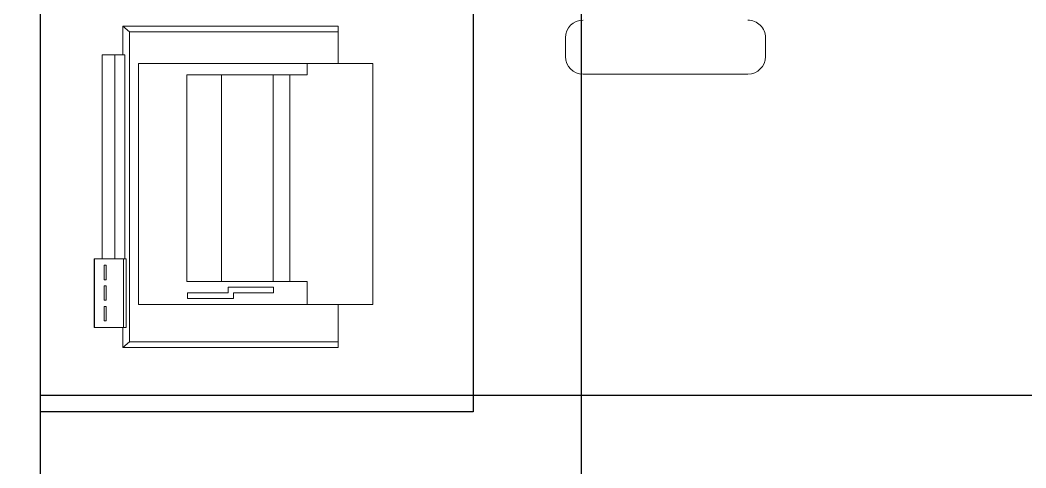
# Model space of a CAD drawing. Extents: x -12260 to 57327, y -29287 to 19916.
# Drawn here: x 19193 to 20308, y 2567 to 3064 of the extents above; entities that cross this region are included whole.
import ezdxf

# ---------------------------------------------------------------- set-up
doc = ezdxf.new("R2010")
doc.units = 0
doc.header["$LTSCALE"] = 0.25
doc.linetypes.add('DASHDOT', pattern=[25.4, 12.7, -6.35, 0, -6.35])
doc.layers.add('01-First Floor$0$FALSE CEILING', color=251, linetype='Continuous')
for name, color, linetype, lineweight in [('01-First Floor$0$LOADING', 253, 'Continuous', 5), ('01-First Floor$0$Walls', 251, 'Continuous', 5), ('E-LITE-CLNG-CNDT', 6, 'DASHDOT', 35)]:
    doc.layers.add(name, color=color, linetype=linetype, lineweight=lineweight)

# ---------------------------------------------------------------- blocks, each defined once
blk = doc.blocks.new('01-First Floor$0$ME19011A-P')
for p, q in [((-0.425, 0), (0.425, 0)), ((-0.425, 0), (-0.425, -0.015)), ((0.425, 0), (0.425, -0.015)), ((-0.425, -0.015), (0.425, -0.015)), ((-0.3675, -0.0198), (-0.2325, -0.0198)), ((-0.3675, -0.0198), (-0.3675, -0.0399)), ((-0.36, -0.015), (-0.36, -0.0198)), ((-0.24, -0.015), (-0.24, -0.0198)), ((-0.2325, -0.0198), (-0.2325, -0.0399)), ((-0.15, -0.015), (-0.15, -0.04)), ((0, -0.015), (0, -0.04)), ((0.1, -0.015), (0.1, -0.045)), ((0.2, -0.045), (0.2, -0.015)), ((0.2818, -0.015), (0.2484, -0.015)), ((0.2484, -0.0243), (0.2484, -0.015)), ((0.2818, -0.0243), (0.2818, -0.015)), ((0.3211, -0.015), (0.2877, -0.015)), ((0.2877, -0.015), (0.2877, -0.0531)), ((0.3211, -0.0531), (0.3211, -0.015)), ((0.3623, -0.015), (0.3289, -0.015)), ((0.3289, -0.015), (0.3289, -0.0531)), ((0.3623, -0.0531), (0.3623, -0.015)), ((0.3682, -0.0243), (0.3682, -0.015)), ((0.3682, -0.015), (0.4016, -0.015)), ((0.4016, -0.0243), (0.4016, -0.015)), ((-0.15, -0.025), (0, -0.025)), ((-0.0402, -0.0312), (-0.0496, -0.0337)), ((-0.0376, -0.0409), (-0.0402, -0.0312)), ((0.2818, -0.0243), (0.2484, -0.0243)), ((0.3211, -0.0243), (0.2877, -0.0243)), ((0.3623, -0.0243), (0.3289, -0.0243)), ((0.3682, -0.0243), (0.4016, -0.0243)), ((-0.3675, -0.0399), (-0.2325, -0.0399)), ((-0.15, -0.04), (-0.1187, -0.04)), ((-0.0887, -0.04), (-0.0637, -0.04)), ((-0.0606, -0.0371), (-0.0787, -0.0432)), ((-0.0787, -0.0432), (-0.077, -0.0497)), ((-0.047, -0.0434), (-0.0376, -0.0409)), ((-0.0379, -0.04), (0, -0.04)), ((0.1, -0.035), (0.2, -0.035)), ((-0.0582, -0.046), (-0.077, -0.0497)), ((0.1, -0.045), (0.2, -0.045)), ((0.2877, -0.0531), (0.3211, -0.0531)), ((0.3289, -0.0531), (0.3623, -0.0531))]:
    blk.add_line(p, q)
at = {"color": 8, "const_width": 0.000601}
for points in [[(0.3044, -0.0531, -0.184574), (0.2977, -0.0636, -1.44364), (0.2961, -0.0581, -0.837915), (0.2969, -0.0664, -0.30536), (0.2839, -0.062, -1.584726), (0.2894, -0.0609, -0.253153), (0.2827, -0.0684, -0.874198), (0.2775, -0.0585, -0.915253), (0.2791, -0.0658, -0.223821), (0.2683, -0.0644, -1.703343), (0.272, -0.0597, -0.588962), (0.2621, -0.068, -0.717795), (0.2625, -0.0581, -0.983104), (0.2645, -0.0644, -0.326362), (0.2534, -0.0609, -0.758716), (0.2609, -0.0514, -0.906186), (0.2593, -0.0565, -0.189488), (0.2526, -0.0522, -0.7948), (0.2613, -0.0423, -1.223996), (0.2574, -0.047, -0.072149), (0.2534, -0.0403, -0.645886), (0.2609, -0.0324, -1.366917), (0.2574, -0.0371, -0.078415), (0.2542, -0.0308, -0.723006), (0.2613, -0.0256, -1.105484), (0.2582, -0.0292, -0.221197), (0.2566, -0.0243, -0.221197)], [(0.3456, -0.0531, 0.184574), (0.3523, -0.0636, 1.44364), (0.3539, -0.0581, 0.837915), (0.3531, -0.0664, 0.30536), (0.3661, -0.062, 1.584726), (0.3606, -0.0609, 0.253153), (0.3673, -0.0684, 0.874198), (0.3725, -0.0585, 0.915253), (0.3709, -0.0658, 0.223821), (0.3817, -0.0644, 1.703343), (0.378, -0.0597, 0.588962), (0.3879, -0.068, 0.717795), (0.3875, -0.0581, 0.983104), (0.3855, -0.0644, 0.326362), (0.3966, -0.0609, 0.758716), (0.3891, -0.0514, 0.906186), (0.3907, -0.0565, 0.189488), (0.3974, -0.0522, 0.7948), (0.3887, -0.0423, 1.223996), (0.3926, -0.047, 0.072149), (0.3966, -0.0403, 0.645886), (0.3891, -0.0324, 1.366917), (0.3926, -0.0371, 0.078415), (0.3958, -0.0308, 0.723006), (0.3887, -0.0256, 1.105484), (0.3918, -0.0292, 0.221197), (0.3934, -0.0243, 0.221197)]]:
    blk.add_lwpolyline(points, format="xyb", dxfattribs=at)
blk.add_lwpolyline([(-0.1187, -0.0482), (-0.0887, -0.0482), (-0.0887, -0.0382), (-0.1187, -0.0382)], close=True)
blk.add_circle((-0.0537, -0.04), 0.0075)
for centre, radius, start, end in [((-0.1037, -0.04), 0.01, 10.4593, 169.5407), ((-0.1037, -0.04), 0.0075, 14.0075, 165.9925), ((-0.0537, -0.04), 0.01, 45, 180)]:
    blk.add_arc(centre, radius, start, end)
blk = doc.blocks.new('01-First Floor$0$M.44.57.64')
at = {"layer": '01-First Floor$0$LOADING', "xscale": 1000.000000000002, "yscale": 1000.000000000002, "zscale": 1000.000000000002, "rotation": 225.9999036123427}
blk.add_blockref('01-First Floor$0$ME19011A-P', (-80806.9, 16720.7), dxfattribs=at)
blk = doc.blocks.new('01-First Floor$0$ITPPLT2C-P')
at = {"color": 0}
for p, q in [((0.0229, 0.0318), (0.2618, 0.0318)), ((0.0304, 0.0256), (0.0229, 0.0318)), ((0.0229, 0), (0.0229, 0.0318)), ((0.0304, -0.3182), (0.0304, 0.0256)), ((0.0304, 0.0256), (0.2618, 0.0256)), ((0.2618, -0.0096), (0.2618, 0.0318)), ((0, 0), (0, -0.2262)), ((0.0252, 0), (0, 0)), ((0.0139, 0), (0.0139, -0.2262)), ((0.0252, 0), (0.0139, 0)), ((0.0252, -0.2262), (0.0252, 0)), ((0.0401, -0.2769), (0.0401, -0.0096)), ((0.3, -0.0096), (0.0401, -0.0096)), ((0.2274, -0.0222), (0.2274, -0.0096)), ((0.3, -0.2769), (0.3, -0.0096)), ((0.0939, -0.2515), (0.0939, -0.0222)), ((0.0939, -0.0222), (0.2274, -0.0222)), ((0.1321, -0.2515), (0.1321, -0.0222)), ((0.1894, -0.2515), (0.1894, -0.0222)), ((0.2082, -0.2515), (0.2082, -0.0222)), ((-0.0091, -0.2262), (0.0267, -0.2262)), ((-0.0091, -0.3023), (-0.0091, -0.2262)), ((-0.0087, -0.2262), (0.0236, -0.2262)), ((-0.0087, -0.3023), (-0.0087, -0.2262)), ((0, -0.2262), (0.0252, -0.2262)), ((0.0023, -0.2495), (0.0023, -0.2334)), ((0.0023, -0.2334), (0.0045, -0.2334)), ((0.0045, -0.2334), (0.0045, -0.2495)), ((0.0139, -0.2262), (0.0252, -0.2262)), ((0.0236, -0.2262), (0.0236, -0.3023)), ((0.0267, -0.2262), (0.0267, -0.3023)), ((0.0045, -0.2495), (0.0023, -0.2495)), ((0.0023, -0.2721), (0.0023, -0.2562)), ((0.0023, -0.2562), (0.0045, -0.2562)), ((0.0045, -0.2562), (0.0045, -0.2721)), ((0.2274, -0.2515), (0.0939, -0.2515)), ((0.2274, -0.2769), (0.2274, -0.2515)), ((0.0947, -0.2701), (0.0947, -0.2641)), ((0.0947, -0.2641), (0.1395, -0.2641)), ((0.1395, -0.2575), (0.19, -0.2575)), ((0.1395, -0.2641), (0.1395, -0.2575)), ((0.19, -0.2641), (0.1457, -0.2641)), ((0.1457, -0.2641), (0.1457, -0.2701)), ((0.19, -0.2575), (0.19, -0.2641)), ((0.0045, -0.2721), (0.0023, -0.2721)), ((0.3, -0.2769), (0.0401, -0.2769)), ((0.1457, -0.2701), (0.0947, -0.2701)), ((0.2618, -0.2769), (0.2618, -0.3246)), ((0.0023, -0.295), (0.0023, -0.2793)), ((0.0023, -0.2793), (0.0045, -0.2793)), ((0.0045, -0.2793), (0.0045, -0.295)), ((0.0045, -0.295), (0.0023, -0.295)), ((0.0267, -0.3023), (-0.0091, -0.3023)), ((0.0236, -0.3023), (-0.0087, -0.3023)), ((0.0229, -0.3246), (0.0229, -0.3023)), ((0.0304, -0.3182), (0.0229, -0.3246)), ((0.0304, -0.3182), (0.2618, -0.3182)), ((0.0229, -0.3246), (0.2618, -0.3246))]:
    blk.add_line(p, q, dxfattribs=at)
blk = doc.blocks.new('01-First Floor$0$GF21018-P')
at = {"color": 0}
for p, q in [((0.2596, 0.3422), (0.2804, 0.3422)), ((0.3, 0.3226), (0.3, 0.14)), ((0.2596, 0.1204), (0.2804, 0.1204))]:
    blk.add_line(p, q, dxfattribs=at)
for centre, start, end in [((0.2596, 0.3226), 90, 180), ((0.2804, 0.3226), 0, 90), ((0.2596, 0.14), 180, 270), ((0.2804, 0.14), 270, 0)]:
    blk.add_arc(centre, 0.0196, start, end, dxfattribs=at)
blk = doc.blocks.new('01-First Floor')
at = {"layer": '01-First Floor$0$FALSE CEILING', "linetype": 'Continuous'}
for p, q in [((19815.6, 1447.6), (19815.6, 5010)), ((19215.6, 2647.6), (23215.5, 2647.6))]:
    blk.add_line(p, q, dxfattribs=at)
at = {"layer": '01-First Floor$0$FALSE CEILING'}
for p, q in [((19695.6, 4530, -0.1), (19695.6, 2629.1, -0.1)), ((19695.6, 2629.1, -0.1), (19215.6, 2629.1, -0.1))]:
    blk.add_line(p, q, dxfattribs=at)
at = {"layer": '01-First Floor$0$FALSE CEILING', "elevation": 0}
blk.add_lwpolyline([(23215.5, 1447.6), (19215.6, 1447.6), (19215.6, 5010), (23215.5, 5010)], close=True, dxfattribs=at)
at = {"layer": '01-First Floor$0$LOADING'}
for p, q in [((19695.6, 4530, -0.1), (19695.6, 2629.1, -0.1)), ((19695.6, 2629.1, -0.1), (19215.6, 2629.1, -0.1))]:
    blk.add_line(p, q, dxfattribs=at)
at = {"layer": '01-First Floor$0$Walls'}
blk.add_line((19215.6, 1447.6), (19215.6, 5010), dxfattribs=at)
at = {"layer": '01-First Floor$0$LOADING', "extrusion": (7.77426e-06, 2.24021e-05, 1), "xscale": -1000, "yscale": 1000.000000000001, "zscale": 1000, "rotation": 90.00141075505213}
blk.add_blockref('01-First Floor$0$GF21018-P', (20140, 3303.6, 0.1), dxfattribs=at)
at = {"layer": '01-First Floor$0$LOADING', "extrusion": (-7.77425e-06, 2.55393e-17, -1), "xscale": -1000, "yscale": 999.9999999999976, "zscale": 1000}
blk.add_blockref('01-First Floor$0$ITPPLT2C-P', (-19284.1, 3025, 0), dxfattribs=at)
at = {"layer": '01-First Floor$0$LOADING', "xscale": -1, "rotation": 135.9999036123427}
blk.add_blockref('01-First Floor$0$M.44.57.64', (88858.3, -41711.4, -0.1), dxfattribs=at)

msp = doc.modelspace()

# ---------------------------------------------------------------- block references
at = {"layer": 'E-LITE-CLNG-CNDT'}
msp.add_blockref('01-First Floor', (0, 0), dxfattribs=at)

doc.saveas('drawing.dxf')
